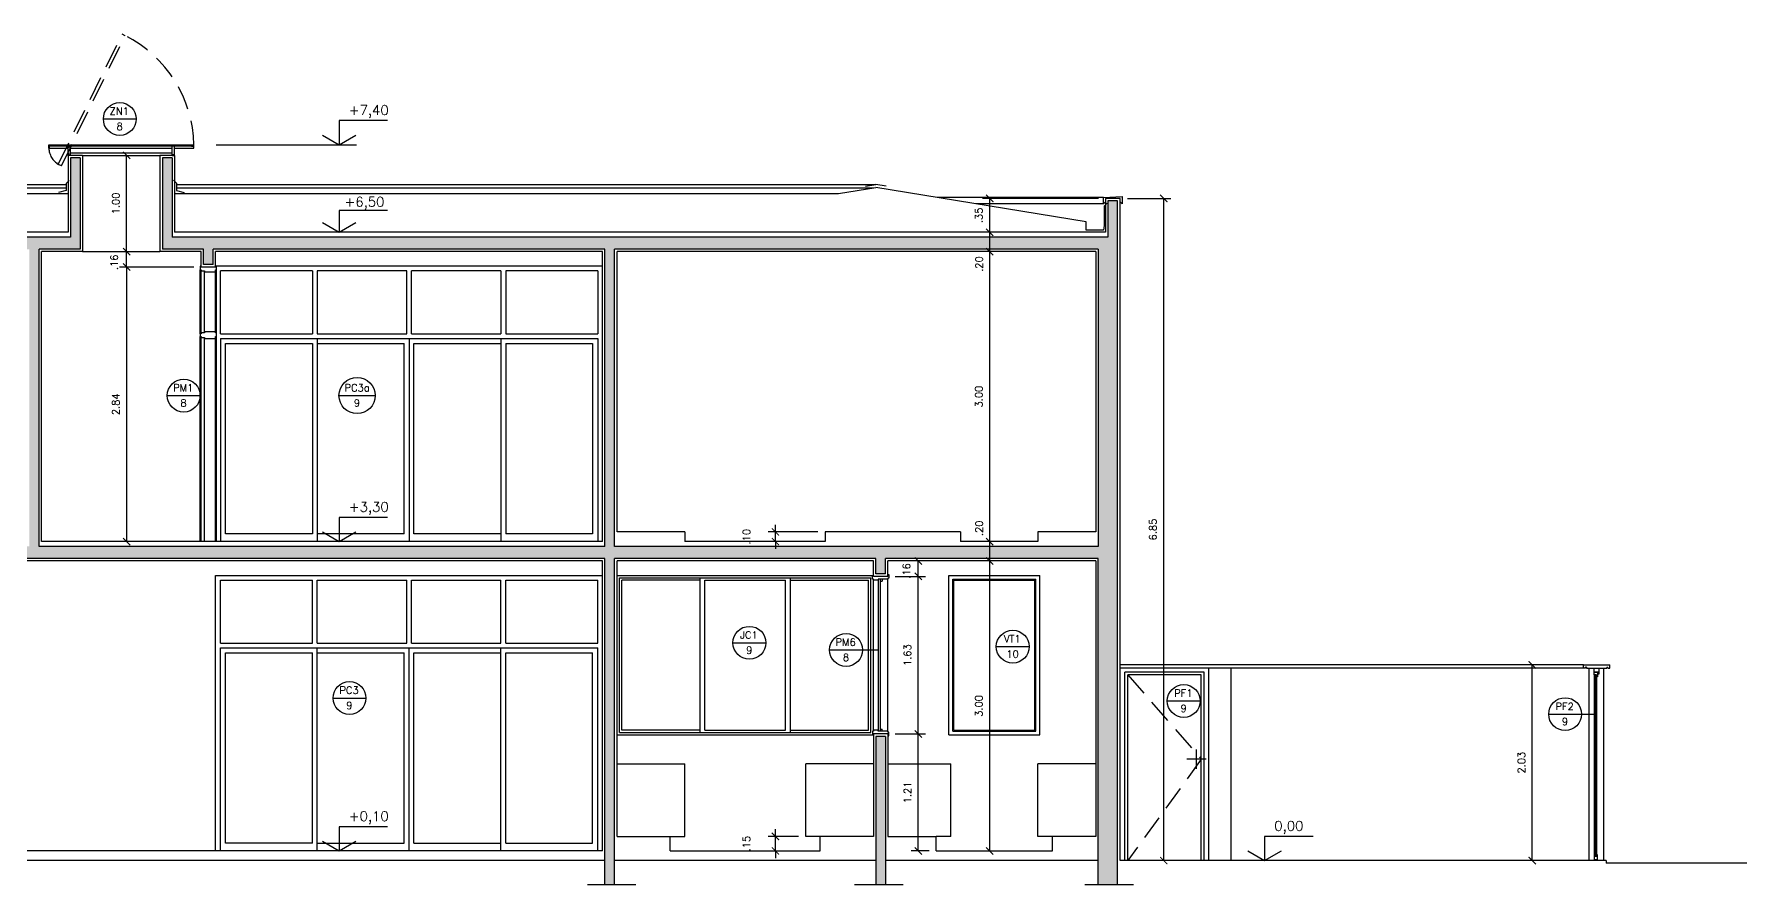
# Model space of a CAD drawing. Header units: millimetres. Extents: x 128 to 761, y 122 to 191.
# Drawn here: x 262.72 to 280.43, y 123.83 to 132.62 of the extents above; entities that cross this region are included whole.
import ezdxf

# ---------------------------------------------------------------- set-up
doc = ezdxf.new("R2010")
doc.units = ezdxf.units.MM
doc.linetypes.add('HIDDEN', pattern=[0.375, 0.25, -0.125])
for name, color, linetype in [('ALV', 5, 'Continuous'), ('CAIX', 2, 'Continuous'), ('CAIXN', 7, 'Continuous'), ('COTAS', 1, 'Continuous'), ('LPROJ', 7, 'HIDDEN'), ('LVISTA', 1, 'Continuous'), ('LVISTA01', 8, 'Continuous'), ('LVISTA02', 1, 'Continuous'), ('NOTAS', 2, 'Continuous'), ('REVEST', 2, 'Continuous'), ('SOLID', 8, 'Continuous')]:
    doc.layers.add(name, color=color, linetype=linetype)
doc.styles.add('60-50', font='romans.shx', dxfattribs={"height": 0.075})
doc.styles.add('80-50', font='romans.shx', dxfattribs={"height": 0.1})
doc.dimstyles.new('50', dxfattribs={"dimtxt": 0.1, "dimasz": 2.5, "dimexe": 1.25, "dimexo": 0.625, "dimgap": 0.075, "dimtad": 1, "dimzin": 0, "dimdsep": 46, "dimtxsty": '60-50', "dimcen": 2.5, "dimclrt": 3, "dimadec": 0, "dimazin": 0, "dimtfac": 1, "dimtmove": 0, "dimatfit": 3, "dimfxl": 1, "dimarcsym": 0})

# ---------------------------------------------------------------- blocks, each defined once
blk = doc.blocks.new('_ARCHTICK')
at = {"color": 0, "linetype": 'ByBlock', "const_width": 0.15}
blk.add_lwpolyline([(-0.5, -0.5), (0.5, 0.5)], dxfattribs=at)
blk = doc.blocks.new('*D166')
at = {"layer": 'COTAS', "color": 0, "lineweight": -2}
blk.add_line((272.599, 124.175), (272.599, 127.175), dxfattribs=at)
at = {"layer": 'DEFPOINTS', "color": 0}
for p in [(272.599, 127.175), (272.599, 127.175), (272.599, 124.175)]:
    blk.add_point(p, dxfattribs=at)
at = {"layer": 'COTAS', "color": 0, "lineweight": -2, "xscale": 0.075, "yscale": 0.075, "zscale": 0.075}
for p, rotation in [((272.599, 127.175), 90), ((272.599, 124.175), 270)]:
    blk.add_blockref('_ARCHTICK', p, dxfattribs=dict(at, rotation=rotation))
at = {"layer": 'COTAS', "color": 3, "insert": (272.487, 125.675), "char_height": 0.075, "attachment_point": 5, "rotation": 90, "style": '60-50'}
blk.add_mtext('3.00', dxfattribs=at)
blk = doc.blocks.new('*D167')
at = {"layer": 'COTAS', "color": 0, "lineweight": -2}
blk.add_line((272.599, 127.175), (272.599, 127.375), dxfattribs=at)
at = {"layer": 'DEFPOINTS', "color": 0}
for p in [(272.599, 127.375), (272.599, 127.375), (272.599, 127.175)]:
    blk.add_point(p, dxfattribs=at)
at = {"layer": 'COTAS', "color": 0, "lineweight": -2, "xscale": 0.075, "yscale": 0.075, "zscale": 0.075}
for p, rotation in [((272.599, 127.375), 90), ((272.599, 127.175), 270)]:
    blk.add_blockref('_ARCHTICK', p, dxfattribs=dict(at, rotation=rotation))
at = {"layer": 'COTAS', "color": 3, "insert": (272.49, 127.513), "char_height": 0.075, "attachment_point": 5, "rotation": 90, "style": '60-50'}
blk.add_mtext('.20', dxfattribs=at)
blk = doc.blocks.new('*D168')
at = {"layer": 'COTAS', "color": 0, "lineweight": -2}
blk.add_line((272.599, 127.375), (272.599, 130.375), dxfattribs=at)
at = {"layer": 'DEFPOINTS', "color": 0}
for p in [(272.599, 130.375), (272.599, 130.375), (272.599, 127.375)]:
    blk.add_point(p, dxfattribs=at)
at = {"layer": 'COTAS', "color": 0, "lineweight": -2, "xscale": 0.075, "yscale": 0.075, "zscale": 0.075}
for p, rotation in [((272.599, 130.375), 90), ((272.599, 127.375), 270)]:
    blk.add_blockref('_ARCHTICK', p, dxfattribs=dict(at, rotation=rotation))
at = {"layer": 'COTAS', "color": 3, "insert": (272.487, 128.875), "char_height": 0.075, "attachment_point": 5, "rotation": 90, "style": '60-50'}
blk.add_mtext('3.00', dxfattribs=at)
blk = doc.blocks.new('*D169')
at = {"layer": 'COTAS', "color": 0, "lineweight": -2}
blk.add_line((272.599, 130.375), (272.599, 130.575), dxfattribs=at)
at = {"layer": 'DEFPOINTS', "color": 0}
for p in [(272.599, 130.575), (272.599, 130.575), (272.599, 130.375)]:
    blk.add_point(p, dxfattribs=at)
at = {"layer": 'COTAS', "color": 0, "lineweight": -2, "xscale": 0.075, "yscale": 0.075, "zscale": 0.075}
for p, rotation in [((272.599, 130.575), 90), ((272.599, 130.375), 270)]:
    blk.add_blockref('_ARCHTICK', p, dxfattribs=dict(at, rotation=rotation))
at = {"layer": 'COTAS', "color": 3, "insert": (272.489, 130.246), "char_height": 0.075, "attachment_point": 5, "rotation": 90, "style": '60-50'}
blk.add_mtext('.20', dxfattribs=at)
blk = doc.blocks.new('*D170')
at = {"layer": 'COTAS', "color": 0, "lineweight": -2}
for p, q in [((273.722, 130.925), (272.524, 130.925)), ((272.599, 130.575), (272.599, 130.925))]:
    blk.add_line(p, q, dxfattribs=at)
at = {"layer": 'DEFPOINTS', "color": 0}
for p in [(272.599, 130.925), (273.797, 130.925), (272.599, 130.575)]:
    blk.add_point(p, dxfattribs=at)
at = {"layer": 'COTAS', "color": 0, "lineweight": -2, "xscale": 0.075, "yscale": 0.075, "zscale": 0.075}
for p, rotation in [((272.599, 130.925), 90), ((272.599, 130.575), 270)]:
    blk.add_blockref('_ARCHTICK', p, dxfattribs=dict(at, rotation=rotation))
at = {"layer": 'COTAS', "color": 3, "insert": (272.487, 130.75), "char_height": 0.075, "attachment_point": 5, "rotation": 90, "style": '60-50'}
blk.add_mtext('.35', dxfattribs=at)
blk = doc.blocks.new('*D171')
at = {"layer": 'COTAS', "color": 0, "lineweight": -2}
for p, q in [((270.622, 124.325), (270.309, 124.325)), ((270.384, 124.325), (270.384, 124.4)), ((270.384, 124.175), (270.384, 124.325)), ((270.384, 124.175), (270.384, 124.1))]:
    blk.add_line(p, q, dxfattribs=at)
at = {"layer": 'DEFPOINTS', "color": 0}
for p in [(270.384, 124.325), (270.697, 124.325), (270.384, 124.175)]:
    blk.add_point(p, dxfattribs=at)
at = {"layer": 'COTAS', "color": 0, "lineweight": -2, "xscale": 0.075, "yscale": 0.075, "zscale": 0.075}
for p, rotation in [((270.384, 124.325), 270), ((270.384, 124.175), 90)]:
    blk.add_blockref('_ARCHTICK', p, dxfattribs=dict(at, rotation=rotation))
at = {"layer": 'COTAS', "color": 3, "insert": (270.084, 124.25), "char_height": 0.075, "attachment_point": 5, "rotation": 90, "style": '60-50'}
blk.add_mtext('.15', dxfattribs=at)
blk = doc.blocks.new('*D172')
at = {"layer": 'COTAS', "color": 0, "lineweight": -2}
for p, q in [((270.822, 127.475), (270.309, 127.475)), ((270.384, 127.475), (270.384, 127.55)), ((270.384, 127.375), (270.384, 127.475)), ((270.384, 127.375), (270.384, 127.3))]:
    blk.add_line(p, q, dxfattribs=at)
at = {"layer": 'DEFPOINTS', "color": 0}
for p in [(270.384, 127.475), (270.897, 127.475), (270.384, 127.375)]:
    blk.add_point(p, dxfattribs=at)
at = {"layer": 'COTAS', "color": 0, "lineweight": -2, "xscale": 0.075, "yscale": 0.075, "zscale": 0.075}
for p, rotation in [((270.384, 127.475), 270), ((270.384, 127.375), 90)]:
    blk.add_blockref('_ARCHTICK', p, dxfattribs=dict(at, rotation=rotation))
at = {"layer": 'COTAS', "color": 3, "insert": (270.084, 127.425), "char_height": 0.075, "attachment_point": 5, "rotation": 90, "style": '60-50'}
blk.add_mtext('.10', dxfattribs=at)
blk = doc.blocks.new('*D173')
at = {"layer": 'COTAS', "color": 0, "lineweight": -2}
for p, q in [((274.022, 130.925), (274.473, 130.925)), ((274.398, 124.075), (274.398, 130.925))]:
    blk.add_line(p, q, dxfattribs=at)
at = {"layer": 'DEFPOINTS', "color": 0}
for p in [(273.947, 130.925), (274.398, 130.925), (274.398, 124.075)]:
    blk.add_point(p, dxfattribs=at)
at = {"layer": 'COTAS', "color": 0, "lineweight": -2, "xscale": 0.075, "yscale": 0.075, "zscale": 0.075}
for p, rotation in [((274.398, 130.925), 90), ((274.398, 124.075), 270)]:
    blk.add_blockref('_ARCHTICK', p, dxfattribs=dict(at, rotation=rotation))
at = {"layer": 'COTAS', "color": 3, "insert": (274.286, 127.5), "char_height": 0.075, "attachment_point": 5, "rotation": 90, "style": '60-50'}
blk.add_mtext('6.85', dxfattribs=at)
blk = doc.blocks.new('*D174')
at = {"layer": 'COTAS', "color": 0, "lineweight": -2}
blk.add_line((278.208, 124.075), (278.208, 126.1), dxfattribs=at)
at = {"layer": 'DEFPOINTS', "color": 0}
for p in [(278.208, 126.1), (278.208, 126.1), (278.208, 124.075)]:
    blk.add_point(p, dxfattribs=at)
at = {"layer": 'COTAS', "color": 0, "lineweight": -2, "xscale": 0.075, "yscale": 0.075, "zscale": 0.075}
for p, rotation in [((278.208, 126.1), 90), ((278.208, 124.075), 270)]:
    blk.add_blockref('_ARCHTICK', p, dxfattribs=dict(at, rotation=rotation))
at = {"layer": 'COTAS', "color": 3, "insert": (278.096, 125.088), "char_height": 0.075, "attachment_point": 5, "rotation": 90, "style": '60-50'}
blk.add_mtext('2.03', dxfattribs=at)
blk = doc.blocks.new('*D175')
at = {"layer": 'COTAS', "color": 0, "lineweight": -2}
blk.add_line((263.677, 130.375), (263.677, 131.37), dxfattribs=at)
at = {"layer": 'DEFPOINTS', "color": 0}
for p in [(263.677, 131.37), (263.677, 131.37), (263.677, 130.375)]:
    blk.add_point(p, dxfattribs=at)
at = {"layer": 'COTAS', "color": 0, "lineweight": -2, "xscale": 0.075, "yscale": 0.075, "zscale": 0.075}
for p, rotation in [((263.677, 131.37), 90), ((263.677, 130.375), 270)]:
    blk.add_blockref('_ARCHTICK', p, dxfattribs=dict(at, rotation=rotation))
at = {"layer": 'COTAS', "color": 3, "insert": (263.565, 130.873), "char_height": 0.075, "attachment_point": 5, "rotation": 90, "style": '60-50'}
blk.add_mtext('1.00', dxfattribs=at)
blk = doc.blocks.new('*D176')
at = {"layer": 'COTAS', "color": 0, "lineweight": -2}
for p, q in [((263.677, 130.215), (263.677, 130.375)), ((264.372, 130.215), (263.602, 130.215))]:
    blk.add_line(p, q, dxfattribs=at)
at = {"layer": 'DEFPOINTS', "color": 0}
for p in [(263.677, 130.375), (263.677, 130.375), (264.447, 130.215)]:
    blk.add_point(p, dxfattribs=at)
at = {"layer": 'COTAS', "color": 0, "lineweight": -2, "xscale": 0.075, "yscale": 0.075, "zscale": 0.075}
for p, rotation in [((263.677, 130.375), 90), ((263.677, 130.215), 270)]:
    blk.add_blockref('_ARCHTICK', p, dxfattribs=dict(at, rotation=rotation))
at = {"layer": 'COTAS', "color": 3, "insert": (263.548, 130.264), "char_height": 0.075, "attachment_point": 5, "rotation": 90, "style": '60-50'}
blk.add_mtext('.16', dxfattribs=at)
blk = doc.blocks.new('*D177')
at = {"layer": 'COTAS', "color": 0, "lineweight": -2}
for p, q in [((271.622, 125.385), (271.936, 125.385)), ((271.861, 124.175), (271.861, 125.385)), ((271.972, 124.175), (271.786, 124.175))]:
    blk.add_line(p, q, dxfattribs=at)
at = {"layer": 'DEFPOINTS', "color": 0}
for p in [(271.547, 125.385), (271.861, 125.385), (272.047, 124.175)]:
    blk.add_point(p, dxfattribs=at)
at = {"layer": 'COTAS', "color": 0, "lineweight": -2, "xscale": 0.075, "yscale": 0.075, "zscale": 0.075}
for p, rotation in [((271.861, 125.385), 90), ((271.861, 124.175), 270)]:
    blk.add_blockref('_ARCHTICK', p, dxfattribs=dict(at, rotation=rotation))
at = {"layer": 'COTAS', "color": 3, "insert": (271.748, 124.78), "char_height": 0.075, "attachment_point": 5, "rotation": 90, "style": '60-50'}
blk.add_mtext('1.21', dxfattribs=at)
blk = doc.blocks.new('*D178')
at = {"layer": 'COTAS', "color": 0, "lineweight": -2}
for p, q in [((271.622, 127.015), (271.936, 127.015)), ((271.861, 125.385), (271.861, 127.015))]:
    blk.add_line(p, q, dxfattribs=at)
at = {"layer": 'DEFPOINTS', "color": 0}
for p in [(271.547, 127.015), (271.861, 127.015), (271.547, 125.385)]:
    blk.add_point(p, dxfattribs=at)
at = {"layer": 'COTAS', "color": 0, "lineweight": -2, "xscale": 0.075, "yscale": 0.075, "zscale": 0.075}
for p, rotation in [((271.861, 127.015), 90), ((271.861, 125.385), 270)]:
    blk.add_blockref('_ARCHTICK', p, dxfattribs=dict(at, rotation=rotation))
at = {"layer": 'COTAS', "color": 3, "insert": (271.748, 126.2), "char_height": 0.075, "attachment_point": 5, "rotation": 90, "style": '60-50'}
blk.add_mtext('1.63', dxfattribs=at)
blk = doc.blocks.new('*D179')
at = {"layer": 'COTAS', "color": 0, "lineweight": -2}
for p, q in [((271.786, 127.175), (271.786, 127.175)), ((271.861, 127.015), (271.861, 127.175))]:
    blk.add_line(p, q, dxfattribs=at)
at = {"layer": 'DEFPOINTS', "color": 0}
for p in [(271.861, 127.175), (271.861, 127.175), (271.547, 127.015)]:
    blk.add_point(p, dxfattribs=at)
at = {"layer": 'COTAS', "color": 0, "lineweight": -2, "xscale": 0.075, "yscale": 0.075, "zscale": 0.075}
for p, rotation in [((271.861, 127.175), 90), ((271.861, 127.015), 270)]:
    blk.add_blockref('_ARCHTICK', p, dxfattribs=dict(at, rotation=rotation))
at = {"layer": 'COTAS', "color": 3, "insert": (271.739, 127.072), "char_height": 0.075, "attachment_point": 5, "rotation": 90, "style": '60-50'}
blk.add_mtext('.16', dxfattribs=at)
blk = doc.blocks.new('*D180')
at = {"layer": 'COTAS', "color": 0, "lineweight": -2}
blk.add_line((263.677, 130.215), (263.677, 127.375), dxfattribs=at)
at = {"layer": 'DEFPOINTS', "color": 0}
for p in [(263.677, 130.215), (263.677, 127.375), (263.677, 127.375)]:
    blk.add_point(p, dxfattribs=at)
at = {"layer": 'COTAS', "color": 0, "lineweight": -2, "xscale": 0.075, "yscale": 0.075, "zscale": 0.075}
for p, rotation in [((263.677, 130.215), 90), ((263.677, 127.375), 270)]:
    blk.add_blockref('_ARCHTICK', p, dxfattribs=dict(at, rotation=rotation))
at = {"layer": 'COTAS', "color": 3, "insert": (263.565, 128.795), "char_height": 0.075, "attachment_point": 5, "rotation": 90, "style": '60-50'}
blk.add_mtext('2.84', dxfattribs=at)

msp = doc.modelspace()

# ---------------------------------------------------------------- hatches: boundary and pattern name
at = {"layer": 'SOLID'}
h = msp.add_hatch(color=256, dxfattribs=at)
h.paths.add_polyline_path([(254.2717, 127.2002), (268.6217, 127.2002), (268.6217, 123.8252), (268.7217, 123.8252), (268.7217, 127.2002), (271.4217, 127.2002), (271.4217, 127.0402), (271.5217, 127.0402), (271.5217, 127.2002), (273.7217, 127.2002), (273.7217, 123.8252), (273.9217, 123.8252), (273.9217, 130.9002), (273.8217, 130.9002), (273.8217, 130.5252), (264.1467, 130.5252), (264.1467, 131.3452), (264.0467, 131.3452), (264.0467, 130.4002), (264.4717, 130.4002), (264.4717, 130.2402), (264.5717, 130.2402), (264.5717, 130.4002), (268.6217, 130.4002), (268.6217, 127.3252), (262.7717, 127.3252), (262.7717, 130.4002), (263.1967, 130.4002), (263.1967, 131.3452), (263.0967, 131.3452), (263.0967, 130.5252), (254.1717, 130.5252), (254.1717, 130.9002), (254.0717, 130.9002), (254.0717, 123.8252), (254.2717, 123.8252)])
h.paths.add_polyline_path([(254.2717, 127.3252), (254.2717, 130.4002), (259.0717, 130.4002), (259.0717, 127.3252)], flags=16)
h.paths.add_polyline_path([(259.1717, 127.3252), (259.1717, 130.4002), (262.6717, 130.4002), (262.6717, 127.3252)], flags=16)
h.paths.add_polyline_path([(268.7217, 127.3252), (268.7217, 130.4002), (273.7217, 130.4002), (273.7217, 127.3252)], flags=16)
h.paths.add_polyline_path([(271.4217, 123.8252), (271.5217, 123.8252), (271.5217, 125.3602), (271.4217, 125.3602)], flags=17)

# ---------------------------------------------------------------- linework, layer by layer
at = {"layer": 'ALV'}
for p, q in [((263.0967, 131.3452), (263.0967, 130.5252)), ((263.1967, 131.3452), (263.0967, 131.3452)), ((263.1967, 131.3452), (263.1967, 130.4002)), ((264.0467, 131.3452), (264.0467, 130.4002)), ((264.1467, 131.3452), (264.0467, 131.3452)), ((264.1467, 131.3452), (264.1467, 130.5252)), ((273.9217, 130.9002), (273.8217, 130.9002)), ((273.8217, 130.9002), (273.8217, 130.5252)), ((273.9217, 123.8252), (273.9217, 130.9002)), ((263.0967, 130.5252), (254.1717, 130.5252)), ((273.8217, 130.5252), (264.1467, 130.5252)), ((262.7717, 127.3252), (262.7717, 130.4002)), ((263.1967, 130.4002), (262.7717, 130.4002)), ((264.4717, 130.4002), (264.0467, 130.4002)), ((264.4717, 130.2402), (264.4717, 130.4002)), ((268.6217, 130.4002), (264.5717, 130.4002)), ((264.5717, 130.2402), (264.5717, 130.4002)), ((268.6217, 127.3252), (268.6217, 130.4002)), ((268.7217, 127.3252), (268.7217, 130.4002)), ((273.7217, 130.4002), (268.7217, 130.4002)), ((273.7217, 130.4002), (273.7217, 127.3252)), ((264.5717, 130.2402), (264.4717, 130.2402)), ((268.6217, 127.3252), (262.7717, 127.3252)), ((273.7217, 127.3252), (268.7217, 127.3252)), ((268.6217, 127.2002), (254.2717, 127.2002)), ((268.6217, 123.8252), (268.6217, 127.2002)), ((268.7217, 123.8252), (268.7217, 127.2002)), ((271.4217, 127.2002), (268.7217, 127.2002)), ((271.4217, 127.0402), (271.4217, 127.2002)), ((273.7217, 127.2002), (271.5217, 127.2002)), ((271.5217, 127.0402), (271.5217, 127.2002)), ((273.7217, 123.8252), (273.7217, 127.2002)), ((271.5217, 127.0402), (271.4217, 127.0402)), ((271.4217, 125.3602), (271.4217, 123.8252)), ((271.5217, 125.3602), (271.4217, 125.3602)), ((271.5217, 125.3602), (271.5217, 123.8252))]:
    msp.add_line(p, q, dxfattribs=at)
at = {"layer": 'CAIX'}
for p, q in [((264.4467, 129.5352), (264.4467, 130.1752)), ((264.4817, 129.5452), (264.4817, 130.1652)), ((264.4467, 127.3752), (264.4467, 129.4852)), ((264.4817, 127.3752), (264.4817, 129.4752)), ((271.4467, 126.9752), (271.4467, 125.4252)), ((271.4667, 126.9852), (271.4667, 125.4152)), ((271.4667, 126.9652), (271.4867, 126.9652)), ((271.4867, 126.9852), (271.4867, 126.9652)), ((278.8617, 125.9952), (278.8617, 124.1164)), ((278.8717, 125.9927), (278.8717, 124.1364)), ((271.4667, 125.4352), (271.4867, 125.4352)), ((271.4867, 125.4152), (271.4867, 125.4352))]:
    msp.add_line(p, q, dxfattribs=at)
for points in [[(263.0821, 131.1109), (263.0521, 131.0809), (263.0521, 131.0059), (262.9721, 130.9859)], [(264.1614, 131.1131), (264.1914, 131.0831), (264.1914, 131.0081), (264.2714, 130.9881)], [(273.8128, 130.8765), (273.7828, 130.8465), (273.7828, 130.6446), (273.7752, 130.5952)], [(273.7967, 130.8902), (273.7767, 130.8702), (273.7767, 130.9352), (273.9667, 130.9452), (273.9667, 130.8702), (273.9467, 130.8902)], [(264.4467, 130.2252), (264.4367, 130.2252), (264.4367, 130.1852), (264.4467, 130.1852), (264.4467, 130.1752), (264.4817, 130.1752), (264.4817, 130.1652), (264.5967, 130.1652), (264.5967, 130.1852), (264.6067, 130.1852), (264.6067, 130.2252), (264.5967, 130.2252)], [(271.5467, 127.0352), (271.5567, 127.0352), (271.5567, 126.9952), (271.5467, 126.9952), (271.5467, 126.9852), (271.4467, 126.9852), (271.4467, 126.9752), (271.3967, 126.9752), (271.3967, 126.9852), (271.3867, 126.9852), (271.3867, 127.0252), (271.3967, 127.0252)], [(278.8977, 126.0652), (278.8977, 126.0052), (278.8877, 126.0052), (278.8877, 126.0252), (278.8467, 126.0252), (278.8467, 126.0652)], [(271.5467, 125.3652), (271.5567, 125.3652), (271.5567, 125.4052), (271.5467, 125.4052), (271.5467, 125.4152), (271.4467, 125.4152), (271.4467, 125.4252), (271.3967, 125.4252), (271.3967, 125.4152), (271.3867, 125.4152), (271.3867, 125.3752), (271.3967, 125.3752)]]:
    msp.add_lwpolyline(points, dxfattribs=at)
for points in [[(264.4817, 129.5352), (264.4467, 129.5352), (264.4467, 129.5252), (264.4367, 129.5252), (264.4367, 129.4952), (264.4467, 129.4952), (264.4467, 129.4852), (264.4817, 129.4852), (264.4817, 129.4752), (264.5967, 129.4752), (264.5967, 129.4952), (264.6067, 129.4952), (264.6067, 129.5352), (264.5967, 129.5352), (264.5967, 129.5452), (264.4817, 129.5452)], [(278.8817, 126.0252), (278.8817, 125.9752), (278.8717, 125.9752), (278.8717, 125.9952), (278.8567, 125.9952), (278.8567, 125.9952), (278.8467, 125.9952), (278.8467, 126.0252)], [(278.8817, 124.0864), (278.8817, 124.1364), (278.8717, 124.1364), (278.8717, 124.1164), (278.8567, 124.1164), (278.8567, 124.1164), (278.8467, 124.1164), (278.8467, 124.0864)]]:
    msp.add_lwpolyline(points, close=True, dxfattribs=at)
at = {"layer": 'CAIXN', "color": 8, "ltscale": 0.5}
for p, q in [((263.4359, 131.7469), (263.7759, 131.7469)), ((264.0967, 128.8857), (264.4367, 128.8857)), ((265.8719, 128.8857), (266.2459, 128.8857)), ((269.9445, 126.3284), (270.2845, 126.3284)), ((270.9443, 126.2543), (271.4467, 126.2543)), ((272.6672, 126.2886), (273.0072, 126.2886)), ((265.8107, 125.7569), (266.1507, 125.7569)), ((274.4352, 125.7264), (274.7752, 125.7264)), ((278.3775, 125.5904), (278.8617, 125.5904))]:
    msp.add_line(p, q, dxfattribs=at)
for centre, radius in [((263.6059, 131.7469), 0.17), ((266.0589, 128.8857), 0.187), ((264.2667, 128.8857), 0.17), ((270.1145, 126.3284), 0.17), ((271.1143, 126.2543), 0.17), ((272.8372, 126.2886), 0.17), ((265.9807, 125.7569), 0.17), ((274.6052, 125.7264), 0.17), ((278.5475, 125.5904), 0.17)]:
    msp.add_circle(centre, radius, dxfattribs=at)
at = {"layer": 'LPROJ'}
for p, q in [((262.9705, 131.2767), (263.6306, 132.6237)), ((263.002, 131.2613), (263.662, 132.6084)), ((263.662, 132.6084), (263.6306, 132.6237)), ((263.002, 131.2613), (262.9705, 131.2767)), ((263.002, 131.2613), (262.9795, 131.2723)), ((274.0267, 125.9952), (274.786, 125.1252)), ((274.786, 125.1252), (274.0267, 124.0752))]:
    msp.add_line(p, q, dxfattribs=at)
for radius, start, end in [(1.2877, 1.00118, 63.33856), (0.2129, 183.36646, 237.82728)]:
    msp.add_arc((263.0842, 131.4577), radius, start, end, dxfattribs=at)
at = {"layer": 'LVISTA', "color": 2}
for p, q in [((262.8717, 131.4802), (264.3717, 131.4802)), ((262.8717, 131.4702), (262.8717, 131.4802)), ((262.8967, 131.4702), (264.3467, 131.4702)), ((264.3717, 131.4702), (264.3717, 131.4802)), ((273.5967, 130.5952), (273.5967, 130.6847)), ((273.7752, 130.5952), (273.5967, 130.5952))]:
    msp.add_line(p, q, dxfattribs=at)
at = {"layer": 'LVISTA'}
for p, q in [((262.8767, 131.4452), (263.0717, 131.4452)), ((263.0717, 131.3952), (263.0717, 131.4702)), ((263.0967, 131.3752), (263.0967, 131.4702)), ((263.0967, 131.4452), (264.1467, 131.4452)), ((263.0967, 131.3952), (264.1467, 131.3952)), ((263.2217, 131.3702), (264.0217, 131.3702)), ((264.1467, 131.3752), (264.1467, 131.4702)), ((264.1717, 131.3952), (264.1717, 131.4702)), ((264.1717, 131.4452), (264.3667, 131.4452)), ((256.8717, 131.0687), (263.0521, 131.0687)), ((256.8717, 131.0342), (263.0521, 131.0342)), ((264.1914, 131.0687), (271.4217, 131.0687)), ((264.1914, 131.0342), (271.3965, 131.0342)), ((263.2217, 130.3752), (264.0217, 130.3752))]:
    msp.add_line(p, q, dxfattribs=at)
at = {"layer": 'LVISTA', "color": 2}
for points in [[(262.8967, 131.4652), (262.8767, 131.4652), (262.8767, 131.4452), (262.8717, 131.4452), (262.8717, 131.4702), (262.8967, 131.4702)], [(262.8967, 131.4652), (262.8767, 131.4652), (262.8767, 131.4452), (262.8717, 131.4452), (262.8717, 131.4702), (262.8967, 131.4702)], [(263.0767, 131.3952), (263.0767, 131.3752), (263.0967, 131.3752), (263.0967, 131.3702), (263.0717, 131.3702), (263.0717, 131.3952)], [(264.1667, 131.3952), (264.1667, 131.3752), (264.1467, 131.3752), (264.1467, 131.3702), (264.1717, 131.3702), (264.1717, 131.3952)], [(264.3467, 131.4652), (264.3667, 131.4652), (264.3667, 131.4452), (264.3717, 131.4452), (264.3717, 131.4702), (264.3467, 131.4702)], [(264.3467, 131.4652), (264.3667, 131.4652), (264.3667, 131.4452), (264.3717, 131.4452), (264.3717, 131.4702), (264.3467, 131.4702)]]:
    msp.add_lwpolyline(points, close=True, dxfattribs=at)
at = {"layer": 'LVISTA'}
msp.add_circle((263.0842, 131.4577), 0.00535, dxfattribs=at)
at = {"layer": 'LVISTA01'}
for p, q in [((268.7467, 125.0752), (269.4467, 125.0752)), ((269.4467, 124.3252), (269.4467, 125.0752)), ((270.6967, 124.3252), (270.6967, 125.0752)), ((271.3967, 125.0752), (270.6967, 125.0752)), ((271.5467, 125.0752), (272.1967, 125.0752)), ((272.1967, 124.3252), (272.1967, 125.0752)), ((273.0967, 124.3252), (273.0967, 125.0752)), ((273.6967, 125.0752), (273.0967, 125.0752)), ((269.2967, 124.3252), (269.4467, 124.3252)), ((270.8467, 124.3252), (270.6967, 124.3252)), ((272.1967, 124.3252), (272.0467, 124.3252)), ((273.2467, 124.3252), (273.0967, 124.3252))]:
    msp.add_line(p, q, dxfattribs=at)
at = {"layer": 'LVISTA02', "color": 2}
for p, q in [((271.0358, 130.9756), (271.4217, 131.0383)), ((271.3157, 131.0515), (271.4217, 131.0687)), ((271.5278, 131.0515), (271.4217, 131.0687)), ((273.5967, 130.6847), (271.4217, 131.0383)), ((256.698, 130.9756), (263.0717, 130.9756)), ((264.1717, 130.9756), (271.0358, 130.9756))]:
    msp.add_line(p, q, dxfattribs=at)
at = {"layer": 'LVISTA02'}
for p, q in [((273.7767, 130.9352), (272.0562, 130.9352)), ((273.7767, 130.8702), (272.456, 130.8702)), ((264.4367, 129.5252), (264.4367, 130.1852)), ((264.5967, 129.5452), (264.5967, 130.1652)), ((268.5967, 130.2252), (264.6067, 130.2252)), ((264.6067, 129.5352), (264.6067, 130.1852)), ((264.6467, 129.5252), (264.6467, 130.1752)), ((265.5967, 130.1752), (264.6467, 130.1752)), ((265.5967, 130.1752), (265.5967, 129.5252)), ((265.6467, 130.1752), (265.6467, 129.5252)), ((266.5717, 130.1752), (265.6467, 130.1752)), ((266.5717, 129.5252), (266.5717, 130.1752)), ((266.6217, 129.5252), (266.6217, 130.1752)), ((267.5467, 130.1752), (266.6217, 130.1752)), ((267.5467, 130.1752), (267.5467, 129.5252)), ((267.5967, 130.1752), (267.5967, 129.5252)), ((268.5467, 130.1752), (267.5967, 130.1752)), ((268.5467, 130.1752), (268.5467, 129.5252)), ((264.4367, 127.3752), (264.4367, 129.4952)), ((264.5967, 127.3752), (264.5967, 129.4752)), ((264.6067, 127.3752), (264.6067, 129.4952)), ((264.6467, 129.5252), (265.5967, 129.5252)), ((264.6467, 129.4752), (264.6467, 127.3752)), ((264.6467, 129.4752), (268.5467, 129.4752)), ((264.6992, 129.4252), (265.5967, 129.4252)), ((264.6992, 127.4552), (264.6992, 129.4252)), ((265.5967, 129.4252), (265.5967, 127.4552)), ((265.6467, 129.5252), (266.5717, 129.5252)), ((265.6467, 129.4752), (265.6467, 127.3752)), ((265.6467, 129.4252), (266.5467, 129.4252)), ((266.5467, 127.4552), (266.5467, 129.4252)), ((266.5967, 129.4752), (266.5967, 127.3752)), ((266.6217, 129.5252), (267.5467, 129.5252)), ((266.6467, 127.4552), (266.6467, 129.4252)), ((266.6467, 129.4252), (267.5467, 129.4252)), ((267.5467, 129.4752), (267.5467, 127.3752)), ((267.5967, 129.5252), (268.5467, 129.5252)), ((267.5967, 129.4252), (267.5967, 127.4552)), ((267.5967, 129.4252), (268.4942, 129.4252)), ((268.4942, 129.4252), (268.4942, 127.4552)), ((268.5467, 129.4752), (268.5467, 127.3752)), ((265.5967, 127.4552), (264.6992, 127.4552)), ((266.5467, 127.4552), (265.6467, 127.4552)), ((267.5467, 127.4552), (266.6467, 127.4552)), ((268.4942, 127.4552), (267.5967, 127.4552)), ((264.5967, 124.1752), (264.5967, 127.0252)), ((264.5967, 127.0252), (268.5967, 127.0252)), ((264.6467, 126.3252), (264.6467, 126.9752)), ((264.6467, 126.9752), (265.5967, 126.9752)), ((265.5967, 126.3252), (265.5967, 126.9752)), ((265.6467, 126.3252), (265.6467, 126.9752)), ((265.6467, 126.9752), (266.5717, 126.9752)), ((266.5717, 126.3252), (266.5717, 126.9752)), ((266.6217, 126.3252), (266.6217, 126.9752)), ((266.6217, 126.9752), (267.5467, 126.9752)), ((267.5467, 126.3252), (267.5467, 126.9752)), ((267.5967, 126.3252), (267.5967, 126.9752)), ((267.5967, 126.9752), (268.5467, 126.9752)), ((268.5467, 126.3252), (268.5467, 126.9752)), ((268.7467, 127.0252), (271.3867, 127.0252)), ((268.7717, 125.4002), (268.7717, 127.0002)), ((268.7717, 127.0002), (271.3717, 127.0002)), ((268.7967, 125.4252), (268.7967, 126.9752)), ((269.6051, 126.9752), (268.7967, 126.9752)), ((269.6051, 125.4002), (269.6051, 127.0002)), ((269.6551, 125.4252), (269.6551, 126.9752)), ((269.6551, 126.9752), (270.4884, 126.9752)), ((270.4884, 125.4252), (270.4884, 126.9752)), ((270.5384, 125.4002), (270.5384, 127.0002)), ((270.5384, 126.9752), (271.3467, 126.9752)), ((271.3467, 125.4252), (271.3467, 126.9752)), ((271.3717, 125.4002), (271.3717, 127.0002)), ((271.3967, 125.4252), (271.3967, 126.9752)), ((271.5467, 125.4152), (271.5467, 126.9852)), ((272.1767, 125.3752), (272.1767, 127.0252)), ((272.1767, 127.0252), (273.1167, 127.0252)), ((272.2167, 125.4152), (272.2167, 126.9852)), ((272.2167, 126.9852), (273.0767, 126.9852)), ((272.2267, 125.4252), (272.2267, 126.9752)), ((272.2267, 126.9752), (273.0667, 126.9752)), ((273.0667, 125.4252), (273.0667, 126.9752)), ((273.0767, 125.4152), (273.0767, 126.9852)), ((273.1167, 125.3752), (273.1167, 127.0252)), ((264.6467, 126.3252), (265.5967, 126.3252)), ((264.6467, 124.1752), (264.6467, 126.2752)), ((264.6467, 126.2752), (268.5467, 126.2752)), ((265.6467, 126.3252), (266.5717, 126.3252)), ((265.6467, 124.1752), (265.6467, 126.2752)), ((266.5967, 124.1752), (266.5967, 126.2752)), ((266.6217, 126.3252), (267.5467, 126.3252)), ((267.5467, 124.1752), (267.5467, 126.2752)), ((267.5967, 126.3252), (268.5467, 126.3252)), ((268.5467, 124.1752), (268.5467, 126.2752)), ((264.6992, 124.2552), (264.6992, 126.2252)), ((264.6992, 126.2252), (265.5967, 126.2252)), ((265.5967, 124.2552), (265.5967, 126.2252)), ((265.6467, 126.2252), (266.5467, 126.2252)), ((266.5467, 124.2552), (266.5467, 126.2252)), ((266.6467, 124.2552), (266.6467, 126.2252)), ((266.6467, 126.2252), (267.5467, 126.2252)), ((267.5967, 124.2552), (267.5967, 126.2252)), ((267.5967, 126.2252), (268.4942, 126.2252)), ((268.4942, 124.2552), (268.4942, 126.2252)), ((278.7382, 126.1002), (273.9467, 126.1002)), ((278.7382, 126.0652), (273.9467, 126.0652)), ((274.866, 124.0752), (274.866, 126.0652)), ((275.0967, 124.0752), (275.0967, 126.0652)), ((278.7967, 124.0752), (278.7967, 126.0652)), ((278.9467, 124.0752), (278.9467, 126.0652)), ((273.9967, 124.0752), (273.9967, 126.0252)), ((274.816, 126.0252), (273.9967, 126.0252)), ((274.0267, 124.0752), (274.0267, 125.9952)), ((274.786, 125.9952), (274.0267, 125.9952)), ((274.786, 124.0752), (274.786, 125.9952)), ((274.816, 124.0752), (274.816, 126.0252)), ((278.8467, 125.9952), (278.8467, 124.1164)), ((268.7467, 125.3752), (271.3867, 125.3752)), ((268.7717, 125.4002), (271.3717, 125.4002)), ((269.6051, 125.4252), (268.7967, 125.4252)), ((269.6551, 125.4252), (270.4884, 125.4252)), ((270.5384, 125.4252), (271.3467, 125.4252)), ((272.1767, 125.3752), (273.1167, 125.3752)), ((272.2167, 125.4152), (273.0767, 125.4152)), ((272.2267, 125.4252), (273.0667, 125.4252)), ((265.5967, 124.2552), (264.6992, 124.2552)), ((265.6467, 124.2552), (266.5467, 124.2552)), ((266.6467, 124.2552), (267.5467, 124.2552)), ((267.5967, 124.2552), (268.4942, 124.2552)), ((268.6217, 124.0752), (254.2717, 124.0752)), ((271.4217, 124.0752), (268.7217, 124.0752)), ((273.7217, 124.0752), (271.5217, 124.0752))]:
    msp.add_line(p, q, dxfattribs=at)
at = {"layer": 'NOTAS', "color": 1}
msp.add_line((264.6027, 131.4802), (266.0515, 131.4802), dxfattribs=at)
at = {"layer": 'NOTAS'}
for p, q in [((274.736, 125.0252), (274.736, 125.2252)), ((274.836, 125.1252), (274.636, 125.1252)), ((268.9413, 123.8252), (268.4406, 123.8252)), ((271.7028, 123.8252), (271.2022, 123.8252)), ((274.0842, 123.8252), (273.5836, 123.8252))]:
    msp.add_line(p, q, dxfattribs=at)
for points in [[(266.3738, 131.7302), (265.8738, 131.7302), (265.8738, 131.4802)], [(266.3738, 130.8015), (265.8738, 130.8015), (265.8738, 130.5752)], [(266.3738, 127.6252), (265.8738, 127.6252), (265.8738, 127.3752)], [(266.3738, 124.4252), (265.8738, 124.4252), (265.8738, 124.1752)], [(275.9412, 124.3252), (275.4412, 124.3252), (275.4412, 124.0752)]]:
    msp.add_lwpolyline(points, dxfattribs=at)
at = {"layer": 'NOTAS', "color": 3}
for points in [[(265.7006, 131.5802), (265.8738, 131.4802), (266.047, 131.5802)], [(265.7006, 130.6752), (265.8738, 130.5752), (266.047, 130.6752)], [(265.7006, 127.4752), (265.8738, 127.3752), (266.047, 127.4752)], [(265.7006, 124.2752), (265.8738, 124.1752), (266.047, 124.2752)], [(275.268, 124.1752), (275.4412, 124.0752), (275.6144, 124.1752)]]:
    msp.add_lwpolyline(points, dxfattribs=at)
at = {"layer": 'REVEST'}
for p, q in [((263.0717, 131.3702), (263.0717, 130.5752)), ((263.2217, 131.3702), (263.0967, 131.3702)), ((263.2217, 131.3702), (263.2217, 130.3752)), ((264.0217, 131.3702), (264.0217, 130.3752)), ((264.1467, 131.3702), (264.0217, 131.3702)), ((264.1717, 131.3702), (264.1717, 130.5752)), ((273.7967, 130.9252), (273.7967, 130.5752)), ((273.9467, 130.9252), (273.7967, 130.9252)), ((273.9467, 124.0752), (273.9467, 130.9252)), ((263.0717, 130.5752), (254.1967, 130.5752)), ((273.7967, 130.5752), (264.1717, 130.5752)), ((262.7967, 127.3752), (262.7967, 130.3752)), ((263.2217, 130.3752), (262.7967, 130.3752)), ((264.4467, 130.3752), (264.0217, 130.3752)), ((264.4467, 130.2152), (264.4467, 130.3752)), ((268.5967, 130.3752), (264.5967, 130.3752)), ((264.5967, 130.2152), (264.5967, 130.3752)), ((268.5967, 127.3752), (268.5967, 130.3752)), ((268.7467, 127.4752), (268.7467, 130.3752)), ((273.6967, 130.3752), (268.7467, 130.3752)), ((273.6967, 130.3752), (273.6967, 127.4752)), ((264.5967, 130.2152), (264.4467, 130.2152)), ((269.4467, 127.4752), (268.7467, 127.4752)), ((269.4467, 127.4752), (269.4467, 127.3752)), ((272.2967, 127.4752), (270.8967, 127.4752)), ((270.8967, 127.4752), (270.8967, 127.3752)), ((272.2967, 127.4752), (272.2967, 127.3752)), ((273.6967, 127.4752), (273.0967, 127.4752)), ((273.0967, 127.4752), (273.0967, 127.3752)), ((268.5967, 127.3752), (262.7967, 127.3752)), ((270.8967, 127.3752), (269.4467, 127.3752)), ((273.0967, 127.3752), (272.2967, 127.3752)), ((268.5967, 127.1752), (254.2967, 127.1752)), ((268.5967, 124.1752), (268.5967, 127.1752)), ((268.7467, 124.3252), (268.7467, 127.1752)), ((271.3967, 127.1752), (268.7467, 127.1752)), ((271.3967, 127.0152), (271.3967, 127.1752)), ((273.6967, 127.1752), (271.5467, 127.1752)), ((271.5467, 127.0152), (271.5467, 127.1752)), ((273.6967, 127.1752), (273.6967, 124.3252)), ((271.5467, 127.0152), (271.3967, 127.0152)), ((278.7382, 126.1002), (279.0103, 126.1002)), ((278.7382, 126.0652), (278.7382, 126.1002)), ((278.7582, 126.0652), (278.7382, 126.0652)), ((278.7582, 126.0652), (278.7582, 126.0752)), ((278.7682, 126.0752), (278.7582, 126.0752)), ((278.7682, 126.0752), (278.7682, 126.0652)), ((278.7682, 126.0652), (278.9803, 126.0652)), ((278.9803, 126.0752), (278.9903, 126.0752)), ((278.9803, 126.0752), (278.9803, 126.0652)), ((278.9903, 126.0652), (278.9903, 126.0752)), ((278.9903, 126.0652), (279.0103, 126.0652)), ((279.0103, 126.0652), (279.0103, 126.1002)), ((271.3967, 125.3852), (271.3967, 124.3252)), ((271.5467, 125.3852), (271.3967, 125.3852)), ((271.5467, 125.3852), (271.5467, 124.3252)), ((268.7467, 124.3252), (269.2967, 124.3252)), ((269.2967, 124.1752), (269.2967, 124.3252)), ((271.3967, 124.3252), (270.8467, 124.3252)), ((270.8467, 124.1752), (270.8467, 124.3252)), ((271.5467, 124.3252), (272.0467, 124.3252)), ((272.0467, 124.1752), (272.0467, 124.3252)), ((273.6967, 124.3252), (273.2467, 124.3252)), ((273.2467, 124.1752), (273.2467, 124.3252)), ((268.5967, 124.1752), (255.0467, 124.1752)), ((269.2967, 124.1752), (270.8467, 124.1752)), ((272.0467, 124.1752), (273.2467, 124.1752)), ((278.9717, 124.0752), (273.9467, 124.0752)), ((278.9717, 124.0752), (278.9717, 124.0502)), ((280.4251, 124.0502), (278.9717, 124.0502))]:
    msp.add_line(p, q, dxfattribs=at)

# ---------------------------------------------------------------- texts
at = {"layer": 'CAIXN', "color": 2, "ltscale": 0.5, "char_height": 0.075, "attachment_point": 5, "style": '60-50'}
for s, insert in [('ZN1', (263.6013, 131.8278)), ('8', (263.6041, 131.6701)), ('PM1', (264.2621, 128.9665)), ('PC3a', (266.0596, 128.9665)), ('8', (264.2649, 128.8089)), ('9', (266.0571, 128.8089)), ('JC1', (270.1099, 126.4093)), ('VT1', (272.8326, 126.3695)), ('9', (270.1127, 126.2516)), ('PM6', (271.1097, 126.3351)), ('10', (272.8354, 126.2118)), ('8', (271.1125, 126.1774)), ('PC3', (265.9761, 125.8377)), ('9', (265.9789, 125.6801)), ('PF1', (274.6006, 125.8073)), ('PF2', (278.5429, 125.6712)), ('9', (274.6034, 125.6496)), ('9', (278.5457, 125.5135))]:
    msp.add_mtext(s, dxfattribs=dict(at, insert=insert))
at = {"layer": 'NOTAS', "color": 3, "style": '80-50'}
for s, p in [('+7,40', (265.9741, 131.7893)), ('+6,50', (265.9298, 130.84)), ('+3,30', (265.9741, 127.6843)), ('+0,10', (265.9741, 124.4843)), ('0,00', (275.5414, 124.3843))]:
    msp.add_text(s, height=0.1, dxfattribs=at).set_placement(p)

# ---------------------------------------------------------------- dimensions: what is measured, and where the dimension line sits
at = {"layer": 'COTAS'}
for base, p1, p2, override, picture, middle in [((263.6770517047, 131.3701620173), (263.6770517047, 130.3751620173), (263.6770517047, 131.3701620173), {"dimasz": 0.075, "dimexe": 0.075, "dimexo": 0.075, "dimzin": 4, "dimblk1": 'ARCHTICK', "dimblk2": 'ARCHTICK', "dimsah": 1, "dimtmove": 2}, '*D175', (263.5645517047, 130.8726620173)), ((272.5991, 130.9252), (272.5991, 130.5752), (273.7967, 130.9252), {"dimasz": 0.075, "dimexe": 0.075, "dimexo": 0.075, "dimzin": 4, "dimblk1": 'ARCHTICK', "dimblk2": 'ARCHTICK', "dimsah": 1, "dimse1": 1, "dimtmove": 2}, '*D170', (272.4866, 130.7502)), ((274.3981, 130.9252), (274.3981, 124.0752), (273.9467, 130.9252), {"dimasz": 0.075, "dimexe": 0.075, "dimexo": 0.075, "dimzin": 4, "dimblk1": 'ARCHTICK', "dimblk2": 'ARCHTICK', "dimsah": 1, "dimtmove": 2}, '*D173', (274.2856, 127.5002)), ((272.5991, 130.3752), (272.5991, 127.3752), (272.5991, 130.3752), {"dimasz": 0.075, "dimexe": 0.075, "dimexo": 0.075, "dimzin": 4, "dimblk1": 'ARCHTICK', "dimblk2": 'ARCHTICK', "dimsah": 1, "dimse1": 1, "dimtmove": 2}, '*D168', (272.4866, 128.8752)), ((263.6771, 127.3752), (263.6771, 130.2152), (263.6771, 127.3752), {"dimasz": 0.075, "dimexe": 0.075, "dimexo": 0.075, "dimzin": 4, "dimblk1": 'ARCHTICK', "dimblk2": 'ARCHTICK', "dimsah": 1, "dimtmove": 2}, '*D180', (263.5646, 128.7952)), ((270.3837, 127.4752), (270.3837, 127.3752), (270.8967, 127.4752), {"dimasz": 0.075, "dimexe": 0.075, "dimexo": 0.075, "dimzin": 4, "dimblk1": 'ARCHTICK', "dimblk2": 'ARCHTICK', "dimsah": 1, "dimtmove": 2}, '*D172', (270.0837, 127.4252)), ((272.5991, 127.1752), (272.5991, 124.1752), (272.5991, 127.1752), {"dimasz": 0.075, "dimexe": 0.075, "dimexo": 0.075, "dimzin": 4, "dimblk1": 'ARCHTICK', "dimblk2": 'ARCHTICK', "dimsah": 1, "dimtmove": 2}, '*D166', (272.4866, 125.6752)), ((271.8609, 127.0152), (271.5467, 125.3852), (271.5467, 127.0152), {"dimasz": 0.075, "dimexe": 0.075, "dimexo": 0.075, "dimzin": 4, "dimblk1": 'ARCHTICK', "dimblk2": 'ARCHTICK', "dimsah": 1, "dimse1": 1, "dimtmove": 2}, '*D178', (271.7484, 126.2002)), ((278.2084104469, 126.1001620173), (278.2084104469, 124.0751620173), (278.2084104469, 126.1001620173), {"dimasz": 0.075, "dimexe": 0.075, "dimexo": 0.075, "dimzin": 4, "dimblk1": 'ARCHTICK', "dimblk2": 'ARCHTICK', "dimsah": 1, "dimtmove": 2}, '*D174', (278.0959104469, 125.0876620173)), ((271.8609, 125.3852), (272.0467, 124.1752), (271.5467, 125.3852), {"dimasz": 0.075, "dimexe": 0.075, "dimexo": 0.075, "dimzin": 4, "dimblk1": 'ARCHTICK', "dimblk2": 'ARCHTICK', "dimsah": 1, "dimtmove": 2}, '*D177', (271.7484, 124.7802)), ((270.3837, 124.3252), (270.3837, 124.1752), (270.6967, 124.3252), {"dimasz": 0.075, "dimexe": 0.075, "dimexo": 0.075, "dimzin": 4, "dimblk1": 'ARCHTICK', "dimblk2": 'ARCHTICK', "dimsah": 1, "dimtmove": 2}, '*D171', (270.0837, 124.2502))]:
    dim = msp.add_linear_dim(base=base, p1=p1, p2=p2, angle=90, dimstyle='50', override=override, dxfattribs=at)
    dim.commit()
    dim.dimension.update_dxf_attribs({"geometry": picture, "text_midpoint": middle})
for base, p1, p2, override, picture, middle in [((272.5991, 130.5752), (272.5991, 130.3752), (272.5991, 130.5752), {"dimasz": 0.075, "dimexe": 0.075, "dimexo": 0.075, "dimzin": 4, "dimblk1": 'ARCHTICK', "dimblk2": 'ARCHTICK', "dimsah": 1, "dimse1": 1, "dimtmove": 2}, '*D169', (272.4894, 130.2457)), ((263.6771, 130.3752), (264.4467, 130.2152), (263.6771, 130.3752), {"dimasz": 0.075, "dimexe": 0.075, "dimexo": 0.075, "dimzin": 4, "dimblk1": 'ARCHTICK', "dimblk2": 'ARCHTICK', "dimsah": 1, "dimtmove": 2}, '*D176', (263.5475, 130.2639)), ((272.5991, 127.3752), (272.5991, 127.1752), (272.5991, 127.3752), {"dimasz": 0.075, "dimexe": 0.075, "dimexo": 0.075, "dimzin": 4, "dimblk1": 'ARCHTICK', "dimblk2": 'ARCHTICK', "dimsah": 1, "dimse1": 1, "dimtmove": 2}, '*D167', (272.4899, 127.5127)), ((271.8609, 127.1752), (271.5467, 127.0152), (271.8613, 127.1752), {"dimasz": 0.075, "dimexe": 0.075, "dimexo": 0.075, "dimzin": 4, "dimblk1": 'ARCHTICK', "dimblk2": 'ARCHTICK', "dimsah": 1, "dimse1": 1, "dimtmove": 2}, '*D179', (271.7388, 127.0723))]:
    dim = msp.add_linear_dim(base=base, p1=p1, p2=p2, angle=90, dimstyle='50', override=override, dxfattribs=at)
    dim.commit()
    dim.dimension.update_dxf_attribs({"geometry": picture, "text_midpoint": middle, "dimtype": 160})

doc.saveas('drawing.dxf')
